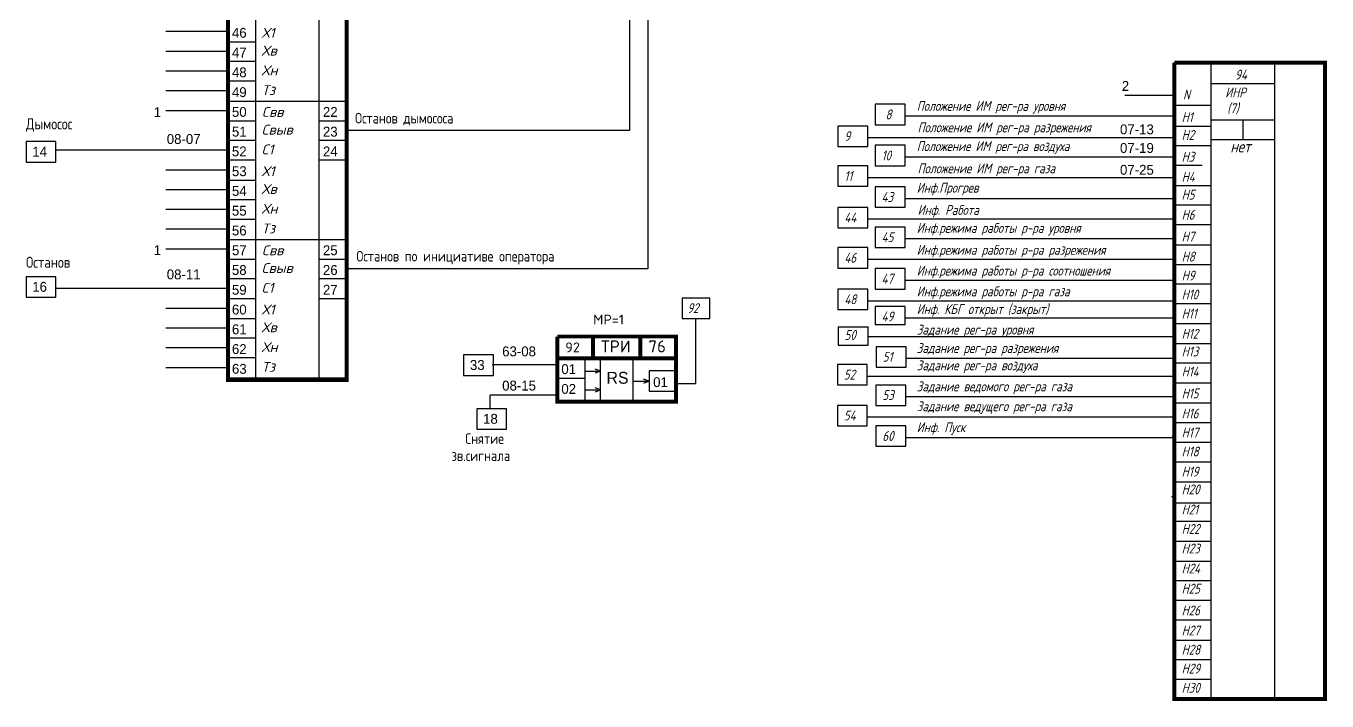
# Model space of a CAD drawing. Header units: millimetres. Extents: x -262 to 1131, y -64 to 607.
# Drawn here: x 548.1 to 877, y 184.9 to 355.7 of the extents above; entities that cross this region are included whole.
import ezdxf

# ---------------------------------------------------------------- set-up
doc = ezdxf.new("R2010")
doc.units = ezdxf.units.MM
doc.header["$LTSCALE"] = 0.6
doc.layers.add('1', color=7, linetype='Continuous')
doc.styles.add('CYRILLIC', font='CYRILLIC.shx', dxfattribs={"height": 2.5})
doc.styles.add('ROMANC', font='ROMANC.shx', dxfattribs={"height": 2.5})
doc.styles.get("Standard").update_dxf_attribs({"font": '', "oblique": 15})
doc.styles.get('Standard').set_extended_font_data('GOST type A')

msp = doc.modelspace()

# ---------------------------------------------------------------- linework, layer by layer
for p, q in [((700.65, 478.68), (700.65, 329.25)), ((705.31, 469.37), (705.31, 294.25)), ((606.13, 336.7), (606.13, 371.7)), ((622.13, 371.7), (622.13, 336.7)), ((599.15, 354.25), (583.42, 354.25)), ((599.15, 349.25), (583.42, 349.25)), ((599.13, 351.7), (606.13, 351.7)), ((599.13, 351.7), (606.13, 351.7)), ((606.13, 346.7), (599.13, 346.7)), ((847.74, 185.43), (847.74, 346.11)), ((863.74, 346.11), (863.74, 185.43)), ((599.15, 344.25), (583.42, 344.25)), ((599.15, 339.25), (583.42, 339.25)), ((606.13, 341.7), (599.13, 341.7)), ((847.74, 341.11), (863.74, 341.11)), ((599.13, 336.7), (629.13, 336.7)), ((606.13, 301.7), (606.13, 336.7)), ((622.13, 336.7), (622.13, 301.7)), ((770.31, 335.87), (762.76, 335.87)), ((762.76, 335.87), (762.76, 330.71)), ((770.31, 330.71), (770.31, 335.87)), ((838.35, 338.13), (825.85, 338.13)), ((838.4, 335.63), (847.74, 335.63)), ((599.15, 334.25), (583.42, 334.25)), ((838.22, 332.86), (770.31, 332.86)), ((599.13, 331.7), (606.13, 331.7)), ((622.13, 331.7), (629.13, 331.7)), ((700.65, 329.25), (629.13, 329.25)), ((760.9, 330.36), (753.34, 330.36)), ((753.34, 330.36), (753.34, 325.2)), ((760.9, 325.2), (760.9, 330.36)), ((762.76, 330.71), (770.31, 330.71)), ((838.4, 330.36), (847.74, 330.36)), ((847.74, 331.96), (863.72, 331.96)), ((855.72, 331.96), (855.72, 326.96)), ((548.07, 326.44), (548.07, 321.27)), ((555.63, 326.44), (548.07, 326.44)), ((555.63, 321.27), (555.63, 326.44)), ((606.13, 326.7), (599.13, 326.7)), ((629.13, 326.7), (622.13, 326.7)), ((838.22, 327.35), (760.9, 327.35)), ((847.74, 326.96), (863.72, 326.96)), ((599.15, 324.25), (555.63, 324.25)), ((753.34, 325.2), (760.9, 325.2)), ((762.76, 325.5), (762.76, 320.33)), ((770.31, 325.5), (762.76, 325.5)), ((770.31, 320.33), (770.31, 325.5)), ((838.22, 322.48), (770.31, 322.48)), ((847.74, 325.36), (838.4, 325.36)), ((548.07, 321.27), (555.63, 321.27)), ((599.15, 319.25), (583.42, 319.25)), ((606.13, 321.7), (599.13, 321.7)), ((629.13, 321.7), (622.13, 321.7)), ((753.34, 320.3), (753.34, 315.14)), ((760.9, 320.3), (753.34, 320.3)), ((760.9, 315.14), (760.9, 320.3)), ((762.76, 320.33), (770.31, 320.33)), ((845.4, 320.36), (838.4, 320.36)), ((599.13, 316.7), (606.13, 316.7)), ((599.13, 316.7), (606.13, 316.7)), ((838.22, 317.29), (760.9, 317.29)), ((599.15, 314.25), (583.42, 314.25)), ((753.34, 315.14), (760.9, 315.14)), ((762.76, 314.99), (762.76, 309.82)), ((770.31, 314.99), (762.76, 314.99)), ((770.31, 309.82), (770.31, 314.99)), ((838.4, 315.36), (847.74, 315.36)), ((838.4, 315.36), (845.4, 315.36)), ((599.15, 309.25), (583.42, 309.25)), ((606.13, 311.7), (599.13, 311.7)), ((753.34, 309.79), (753.34, 304.63)), ((760.9, 309.79), (753.34, 309.79)), ((760.9, 304.63), (760.9, 309.79)), ((762.76, 309.82), (770.31, 309.82)), ((838.22, 311.98), (770.31, 311.98)), ((847.74, 310.36), (838.4, 310.36)), ((606.13, 306.7), (599.13, 306.7)), ((838.22, 306.78), (760.9, 306.78)), ((599.15, 304.25), (583.42, 304.25)), ((753.34, 304.63), (760.9, 304.63)), ((762.76, 304.82), (762.76, 299.65)), ((770.31, 304.82), (762.76, 304.82)), ((770.31, 299.65), (770.31, 304.82)), ((847.74, 305.36), (838.4, 305.36)), ((599.13, 301.7), (629.13, 301.7)), ((599.13, 301.7), (629.13, 301.7)), ((606.13, 266.7), (606.13, 301.7)), ((622.13, 301.7), (622.13, 266.7)), ((753.34, 299.62), (753.34, 294.45)), ((760.9, 299.62), (753.34, 299.62)), ((760.9, 294.45), (760.9, 299.62)), ((762.76, 299.65), (770.31, 299.65)), ((838.22, 301.8), (770.31, 301.8)), ((838.4, 300.36), (847.74, 300.36)), ((599.15, 299.25), (583.42, 299.25)), ((599.13, 296.7), (606.13, 296.7)), ((622.13, 296.7), (629.13, 296.7)), ((838.22, 296.61), (760.9, 296.61)), ((705.31, 294.25), (629.13, 294.25)), ((753.34, 294.45), (760.9, 294.45)), ((762.76, 294.31), (762.76, 289.14)), ((770.31, 294.31), (762.76, 294.31)), ((770.31, 289.14), (770.31, 294.31)), ((838.4, 295.36), (847.74, 295.36)), ((555.63, 292.25), (548.07, 292.25)), ((548.07, 292.25), (548.07, 287.09)), ((555.63, 287.09), (555.63, 292.25)), ((606.13, 291.7), (599.13, 291.7)), ((629.13, 291.7), (622.13, 291.7)), ((838.22, 291.29), (770.31, 291.29)), ((847.74, 290.36), (838.4, 290.36)), ((548.07, 287.09), (555.63, 287.09)), ((599.15, 289.25), (555.63, 289.25)), ((606.13, 286.7), (599.13, 286.7)), ((629.13, 286.7), (622.13, 286.7)), ((720.91, 286.87), (713.94, 286.87)), ((713.94, 286.87), (713.94, 281.7)), ((720.91, 281.7), (720.91, 286.87)), ((753.34, 289.11), (753.34, 283.94)), ((760.9, 289.11), (753.34, 289.11)), ((760.9, 283.94), (760.9, 289.11)), ((762.76, 289.14), (770.31, 289.14)), ((599.15, 284.25), (583.42, 284.25)), ((753.34, 283.94), (760.9, 283.94)), ((838.22, 286.1), (760.9, 286.1)), ((762.76, 284.76), (762.76, 280.08)), ((770.31, 284.76), (762.76, 284.76)), ((770.31, 280.08), (770.31, 284.76)), ((847.74, 285.36), (838.4, 285.36)), ((845.4, 285.36), (838.4, 285.36)), ((599.13, 281.7), (606.13, 281.7)), ((599.13, 281.7), (606.13, 281.7)), ((713.94, 281.7), (720.91, 281.7)), ((717.37, 265.26), (717.37, 281.7)), ((753.38, 279.6), (753.38, 274.91)), ((753.38, 279.6), (760.94, 279.6)), ((760.94, 274.91), (760.94, 279.6)), ((770.31, 280.08), (762.76, 280.08)), ((838.22, 281.75), (770.31, 281.75)), ((847.74, 280.36), (838.4, 280.36)), ((599.15, 279.25), (583.42, 279.25)), ((606.13, 276.7), (599.13, 276.7)), ((838.22, 277.06), (760.94, 277.06)), ((599.15, 274.25), (583.42, 274.25)), ((753.38, 274.91), (760.94, 274.91)), ((763.04, 274.56), (763.04, 269.39)), ((770.6, 274.56), (763.04, 274.56)), ((770.6, 269.39), (770.6, 274.56)), ((838.4, 275.36), (847.74, 275.36)), ((838.4, 275.36), (845.4, 275.36)), ((606.13, 271.7), (599.13, 271.7)), ((666.26, 272.47), (658.7, 272.47)), ((658.7, 272.47), (658.7, 267.31)), ((665.94, 270.08), (682.05, 270.08)), ((666.26, 267.31), (666.26, 272.47)), ((689.41, 260.63), (689.41, 271.63)), ((693.32, 260.63), (693.32, 271.63)), ((701.5, 271.63), (701.5, 260.63)), ((753.21, 270.06), (753.21, 264.89)), ((760.76, 270.06), (753.21, 270.06)), ((760.76, 264.89), (760.76, 270.06)), ((838.22, 271.54), (770.6, 271.54)), ((847.74, 270.36), (838.4, 270.36)), ((599.15, 269.25), (583.42, 269.25)), ((599.13, 266.7), (629.13, 266.7)), ((606.13, 266.16), (606.13, 266.7)), ((622.13, 266.7), (622.13, 266.16)), ((658.7, 267.31), (666.26, 267.31)), ((682.41, 266.63), (689.41, 266.63)), ((689.62, 268.35), (692.67, 268.35)), ((693.34, 268.35), (691.92, 268.87)), ((693.34, 268.35), (691.92, 267.83)), ((712.62, 268.46), (705.62, 268.46)), ((705.62, 268.34), (705.62, 263.34)), ((838.22, 267.05), (760.76, 267.05)), ((763.04, 269.39), (770.6, 269.39)), ((689.62, 263.61), (692.67, 263.61)), ((693.34, 263.61), (691.92, 264.13)), ((693.34, 263.61), (691.92, 263.09)), ((701.57, 265.8), (705.59, 265.8)), ((705.59, 265.8), (704.17, 266.33)), ((705.59, 265.81), (704.17, 265.28)), ((705.62, 263.34), (712.62, 263.34)), ((712.61, 265.26), (717.37, 265.26)), ((753.21, 264.89), (760.76, 264.89)), ((762.95, 264.86), (762.95, 259.7)), ((770.51, 264.86), (762.95, 264.86)), ((770.51, 259.7), (770.51, 264.86)), ((847.74, 265.36), (838.4, 265.36)), ((665.4, 258.96), (665.4, 262.32)), ((693.32, 260.81), (701.5, 260.81)), ((838.22, 261.85), (770.51, 261.85)), ((838.4, 260.36), (847.74, 260.36)), ((662.02, 258.86), (662.02, 253.7)), ((669.58, 258.86), (662.02, 258.86)), ((669.58, 253.7), (669.58, 258.86)), ((753.21, 259.71), (753.21, 254.54)), ((760.76, 259.71), (753.21, 259.71)), ((760.76, 254.54), (760.76, 259.71)), ((838.22, 256.7), (760.76, 256.7)), ((762.95, 259.7), (770.51, 259.7)), ((662.02, 253.7), (669.58, 253.7)), ((753.21, 254.54), (760.76, 254.54)), ((762.95, 254.53), (762.95, 249.36)), ((770.51, 254.53), (762.95, 254.53)), ((770.51, 249.36), (770.51, 254.53)), ((838.4, 255.36), (847.74, 255.36)), ((838.22, 251.51), (770.51, 251.51)), ((838.31, 251.86), (837.8, 251.86)), ((847.74, 250.36), (838.4, 250.36)), ((762.95, 249.36), (770.51, 249.36)), ((847.74, 245.36), (838.4, 245.36)), ((845.4, 245.36), (838.4, 245.36)), ((838.4, 240.36), (847.74, 240.36)), ((838.31, 236.56), (837.63, 236.56)), ((838.4, 235.05), (847.74, 235.05)), ((847.74, 230.34), (838.4, 230.34)), ((838.4, 225.34), (847.74, 225.34)), ((838.4, 220.34), (847.74, 220.34)), ((847.74, 215.34), (838.4, 215.34)), ((847.74, 210.34), (838.4, 210.34)), ((845.4, 210.34), (838.4, 210.34)), ((847.74, 205.34), (838.4, 205.34)), ((838.4, 200.34), (847.74, 200.34)), ((838.4, 200.34), (845.4, 200.34)), ((847.74, 195.34), (838.4, 195.34)), ((847.74, 190.34), (838.4, 190.34)), ((838.4, 185.71), (845.4, 185.71))]:
    msp.add_line(p, q)
at = {"const_width": 1}
for points in [[(600.13, 586.7), (629.13, 586.7), (629.13, 266.16), (599.13, 266.16), (599.13, 586.7)], [(839.4, 346.41), (876.48, 346.41), (876.48, 185.43), (838.4, 185.43), (838.4, 346.41)], [(840.4, 346.41), (838.4, 346.41)], [(683.41, 277.13), (712.41, 277.13), (712.41, 260.63), (682.41, 260.63), (682.41, 277.13)], [(682.41, 277.13), (682.41, 271.63), (712.41, 271.63)], [(684.41, 277.13), (682.41, 277.13)], [(691.41, 271.63), (691.41, 277.13)], [(703.41, 271.63), (703.41, 277.13)]]:
    msp.add_lwpolyline(points, dxfattribs=at)
at = {"layer": '1', "color": 7}
msp.add_lwpolyline([(682.41, 262.32), (665.4, 262.32)], dxfattribs=at)

# ---------------------------------------------------------------- texts
at = {"style": 'CYRILLIC'}
for s, height, p in [('46', 2.5, (600.13, 352.7)), ('47', 2.5, (600.13, 347.7)), ('48', 2.5, (600.13, 342.7)), ('49', 2.5, (600.13, 337.7)), ('2', 2.5, (825.1, 339.27)), ('1', 2.5, (580.35, 332.62)), ('50', 2.5, (600.13, 332.7)), ('22', 2.5, (623.13, 332.7)), ('51', 2.5, (600.13, 327.7)), ('23', 2.5, (623.13, 327.7)), ('07-13', 2.5, (824.65, 328.29)), ('08-07', 2.5, (583.65, 325.84)), ('07-19', 2.5, (824.65, 323.58)), ('14', 2.5, (549.65, 322.63)), ('52', 2.5, (600.13, 322.7)), ('24', 2.5, (623.13, 322.7)), ('53', 2.5, (600.13, 317.7)), ('07-25', 2.5, (824.65, 318.05)), ('54', 2.5, (600.13, 312.7)), ('55', 2.5, (600.13, 307.7)), ('56', 2.5, (600.13, 302.7)), ('1', 2.5, (580.35, 297.72)), ('57', 2.5, (600.13, 297.7)), ('25', 2.5, (623.13, 297.7)), ('08-11', 2.5, (583.65, 291.6)), ('58', 2.5, (600.13, 292.7)), ('26', 2.5, (623.13, 292.7)), ('16', 2.5, (549.65, 288.45)), ('59', 2.5, (600.13, 287.7)), ('27', 2.5, (623.13, 287.7)), ('60', 2.5, (600.13, 282.7)), ('61', 2.5, (600.13, 277.7)), ('62', 2.5, (600.13, 272.7)), ('63-08', 2.5, (668.45, 272.12)), ('63', 2.5, (600.13, 267.7)), ('33', 2.5, (660.31, 268.67)), ('01', 2.5, (683.41, 267.63)), ('RS', 3, (694.83, 265.19)), ('01', 2.5, (706.62, 264.34)), ('08-15', 2.5, (668.45, 263.47)), ('02', 2.5, (683.41, 262.63)), ('18', 2.5, (663.63, 255.06))]:
    msp.add_text(s, height=height, dxfattribs=at).set_placement(p)
at = {"color": 7, "oblique": 15}
for s, p in [('94', (853.74, 342.11)), ('ИНР', (851.24, 337.61)), ('(7)', (851.74, 333.61))]:
    msp.add_text(s, height=2.5, dxfattribs=at).set_placement(p)
at = {"oblique": 15}
for s, height, p in [('N', 2.5, (840.59, 337.11)), ('8', 2.5, (765.36, 332.07)), ('9', 2.5, (754.95, 326.56)), ('нет', 3, (852.55, 323.69)), ('10', 2.5, (764.37, 321.69)), ('11', 2.5, (754.95, 316.49)), ('43', 2.5, (764.37, 311.18)), ('44', 2.5, (754.95, 305.99)), ('45', 2.5, (764.37, 301.01)), ('46', 2.5, (754.95, 295.81)), ('47', 2.5, (764.37, 290.5)), ('48', 2.5, (754.95, 285.3)), ('92', 2.5, (715.24, 283.06)), ('49', 2.5, (764.37, 280.96)), ('50', 2.5, (755, 276.27)), ('51', 2.5, (764.65, 270.75)), ('52', 2.5, (754.82, 266.25)), ('53', 2.5, (764.56, 261.06)), ('54', 2.5, (754.82, 255.9)), ('60', 2.5, (764.56, 250.72))]:
    msp.add_text(s, height=height, dxfattribs=at).set_placement(p)
at = {"color": 176, "oblique": 15}
for s, p in [('Положение ИМ рег-ра уровня', (773.26, 334.21)), ('Положение ИМ рег-ра разрежения', (773.48, 328.79)), ('Положение ИМ рег-ра воздуха', (773.26, 324.03)), ('Положение ИМ рег-ра газа', (773.48, 318.41)), ('Инф.Прогрев', (773.26, 313.52)), ('Инф. Работа', (773.48, 307.9)), ('Инф.режима работы р-ра уровня ', (773.26, 303.35)), ('Инф.режима работы р-ра разрежения', (773.26, 297.8)), ('Инф.режима работы р-ра соотношения', (773.26, 292.55)), ('Инф.режима работы р-ра газа', (773.26, 287.3)), ('Инф. КБГ открыт (закрыт)', (773.26, 282.82)), ('Задание рег-ра уровня', (773.26, 277.63)), ('Задание рег-ра разрежения', (773.26, 272.96)), ('Задание рег-ра воздуха', (773.26, 268.59)), ('Задание ведомого рег-ра газа', (773.26, 263.26)), ('Задание ведущего рег-ра газа', (773.26, 258.24)), ('Инф. Пуск', (773.26, 252.93))]:
    msp.add_text(s, height=2.5, dxfattribs=at).set_placement(p)
at = {"color": 176, "style": 'ROMANC', "width": 0.8}
for s, height, p in [('Дымосос', 2.8, (548.07, 329.51)), ('Останов дымососа', 2.7, (631.26, 331.01)), ('Останов ', 2.8, (548.07, 294.51)), ('Останов по инициативе оператора', 2.7, (631.6, 296.1)), ('Снятие', 2.7, (659.12, 249.95)), ('зв.сигнала', 2.7, (655.68, 245.63))]:
    msp.add_text(s, height=height, dxfattribs=at).set_placement(p)
at = {"color": 7, "style": 'ROMANC'}
for s, p in [('ТРИ', (693.41, 273.13)), ('76', (705.41, 273.13))]:
    msp.add_text(s, height=3, dxfattribs=at).set_placement(p)
at = {"layer": '1', "color": 7, "style": 'ROMANC', "oblique": 15}
for s, p in [('Х1', (607.63, 352.7)), ('Хв', (607.63, 348.2)), ('Хн', (607.63, 343.2)), ('Тз', (607.63, 338.2)), ('Cвв', (607.63, 332.7)), ('Свыв', (607.63, 328.2)), ('С1', (607.63, 323.2)), ('Х1', (607.63, 317.7)), ('Хв', (607.63, 313.2)), ('Хн', (607.63, 308.2)), ('Тз', (607.63, 303.2)), ('Cвв', (607.63, 297.7)), ('Свыв', (607.63, 293.2)), ('С1', (607.63, 288.2)), ('Х1', (607.63, 282.7)), ('Хв', (607.63, 278.2)), ('Хн', (607.63, 273.2)), ('Тз', (607.63, 268.2))]:
    msp.add_text(s, height=2.5, dxfattribs=at).set_placement(p)
at = {"layer": '1', "color": 7, "oblique": 15}
for s, p in [('Н1', (840.23, 331.36)), ('Н2', (840.23, 326.86)), ('Н3', (840.23, 321.35)), ('Н4', (840.23, 316.26)), ('Н5', (840.23, 311.77)), ('Н6', (840.23, 306.68)), ('Н7', (840.23, 301.17)), ('Н8', (840.23, 296.08)), ('Н9', (840.23, 291.29)), ('Н10', (840.23, 286.51)), ('Н11', (840.23, 281.67)), ('Н12', (840.23, 276.58)), ('Н13', (840.23, 272.09)), ('Н14', (840.23, 267.01)), ('Н15', (840.23, 261.49)), ('Н16', (840.23, 256.41)), ('Н17', (840.23, 251.57)), ('Н18', (840.23, 246.79)), ('Н19', (840.23, 241.7)), ('Н20', (840.23, 237.21)), ('Н21', (840.23, 232.12)), ('Н22', (840.23, 227.2)), ('Н23', (840.23, 222.25)), ('Н24', (840.23, 217.19)), ('Н25', (840.23, 212.1)), ('Н26', (840.23, 206.59)), ('Н27', (840.23, 201.5)), ('Н28', (840.23, 196.66)), ('Н29', (840.23, 191.88)), ('Н30', (840.23, 187.01))]:
    msp.add_text(s, height=2.5, dxfattribs=at).set_placement(p)
at = {"layer": '1', "color": 7, "style": 'ROMANC'}
for s, p in [('МР=1', (691.47, 280.15)), ('92', (684.41, 273.13))]:
    msp.add_text(s, height=2.5, dxfattribs=at).set_placement(p)

doc.saveas('drawing.dxf')
